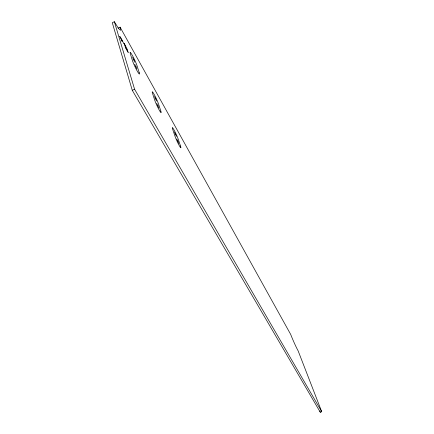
<?xml version="1.0" encoding="UTF-8"?>
<svg xmlns="http://www.w3.org/2000/svg" width="434" height="434" viewBox="0 0 434 434"><rect width="100%" height="100%" fill="white"/><g stroke="black" fill="none" stroke-linecap="round" stroke-linejoin="round"><path stroke-width="0.65" d="M120.099 27.163L120.538 30.337L118.466 28.4L114.354 21.7L112.281 22.698L132.278 90.315L320.325 412.3L321.719 411.709L298.147 350.884A12.841 0.819 66.3 0 1 290.704 334.457L120.099 27.163L118.097 28.123M132.278 90.315L134.578 89.23L114.354 21.7M177.484 141.05L178.076 141.267M175.141 134.073L175.743 134.328M157.444 105.451L158.182 105.896M155.182 98.491L155.931 98.974M135.381 66.277L136.298 66.988M133.238 59.366L134.155 60.114M134.578 89.23L321.719 411.709M124.742 45.608L128.269 52.476L125.269 47.339M127.504 49.888L124.091 43.319L125.827 46.861M123.75 43.557L121.265 38.49L119.697 36.342L122.122 41.311L121.721 39.999M174.463 132.05L176.421 136.352M176.79 138.988L178.765 143.328M154.531 96.473L156.587 100.992M156.777 103.395L158.849 107.957M132.614 57.359L134.779 62.122M134.746 64.232L136.938 69.033M319.842 411.047L320.325 412.3M180.539 146.063L178.195 139.108A7.28 0.667 65 0 0 173.958 129.809A7.28 0.667 65 0 0 172.656 129.229L174.983 136.184A7.34 0.684 65 0 0 179.269 145.618A7.34 0.684 65 0 0 180.539 146.063M160.84 111.061L158.573 104.117A7.693 0.727 64.7 0 0 154.124 94.346A7.693 0.727 64.7 0 0 152.502 93.277L154.743 100.216A7.758 0.743 64.7 0 0 159.251 110.127A7.758 0.743 64.7 0 0 160.84 111.061M139.184 72.57L137.019 65.67A8.181 0.792 64.4 0 0 132.332 55.384A8.181 0.792 64.4 0 0 130.325 53.729L132.451 60.608A8.246 0.808 64.4 0 0 137.204 71.051A8.246 0.808 64.4 0 0 139.184 72.57"/></g></svg>
